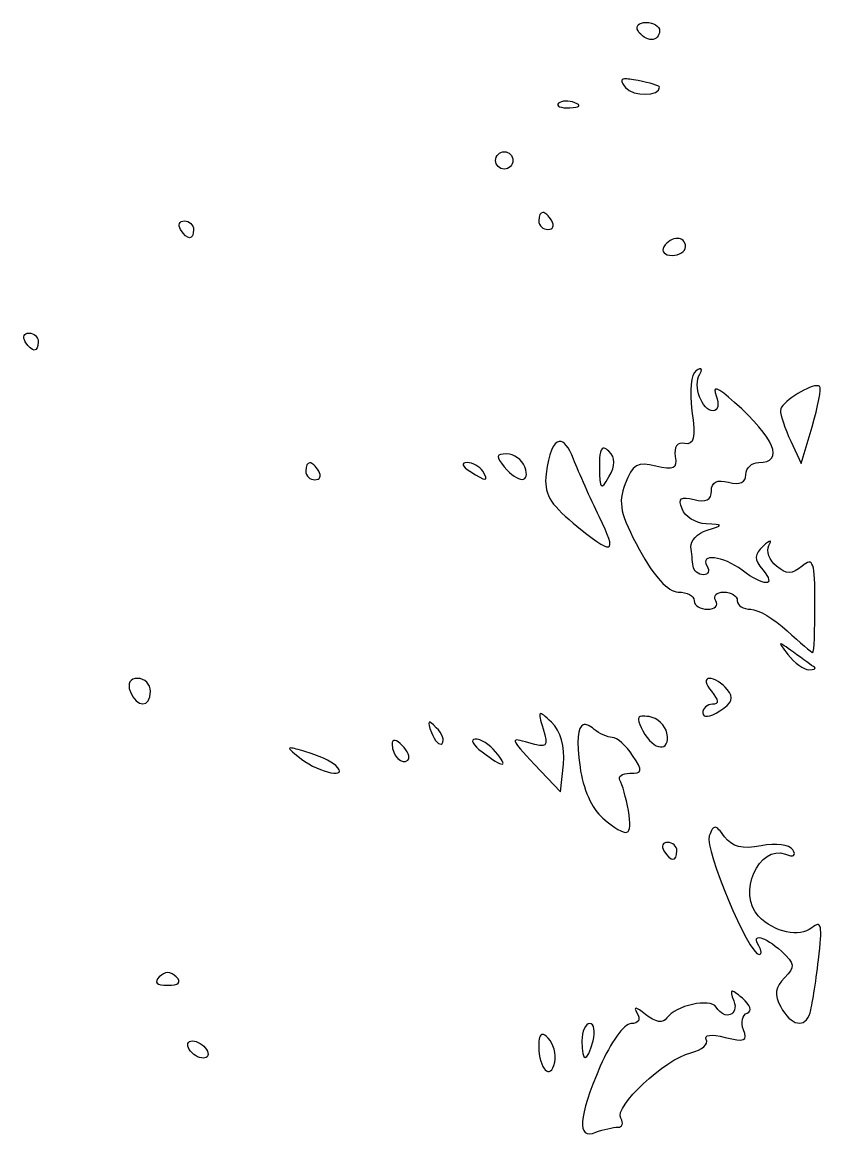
# Model space of a CAD drawing. Header units: centimetres. Extents: x -12.1 to 12.1, y -9.6 to 9.6.
# Drawn here: x -11.599 to -9.146, y 2.861 to 6.286 of the extents above; entities that cross this region are included whole.
import ezdxf

# ---------------------------------------------------------------- set-up
doc = ezdxf.new("R2010")
doc.units = ezdxf.units.CM
doc.header["$MEASUREMENT"] = 0
doc.layers.add('Layer 1', color=7, linetype='Continuous')

msp = doc.modelspace()

# ---------------------------------------------------------------- linework, layer by layer
at = {"layer": 'Layer 1'}
for points, knots in [([(-9.68668, 6.28554), (-9.70937, 6.28554), (-9.72048, 6.27364), (-9.71149, 6.25908), (-9.71149, 6.25908), (-9.70249, 6.24453), (-9.68384, 6.23263), (-9.67015, 6.23263), (-9.67015, 6.23263), (-9.65645, 6.23263), (-9.64534, 6.24453), (-9.64534, 6.25908), (-9.64534, 6.25908), (-9.64534, 6.27364), (-9.66399, 6.28554), (-9.68668, 6.28554)], [0, 0, 0, 0, 0.2, 0.2, 0.2, 0.2, 0.4, 0.4, 0.4, 0.4, 0.6, 0.6, 0.6, 0.6, 1, 1, 1, 1]), ([(-9.75283, 6.11191), (-9.74495, 6.11269), (-9.7311, 6.1107), (-9.71149, 6.10695), (-9.71149, 6.10695), (-9.67498, 6.09997), (-9.64534, 6.09113), (-9.64534, 6.0871), (-9.64534, 6.0871), (-9.64534, 6.05883), (-9.72639, 6.05758), (-9.74952, 6.08545), (-9.74952, 6.08545), (-9.76362, 6.10244), (-9.76596, 6.11061), (-9.75283, 6.11191)], [0, 0, 0, 0, 0.2, 0.2, 0.2, 0.2, 0.4, 0.4, 0.4, 0.4, 0.6, 0.6, 0.6, 0.6, 1, 1, 1, 1]), ([(-9.9339, 6.04411), (-9.92471, 6.04449), (-9.91451, 6.04297), (-9.90496, 6.03915), (-9.90496, 6.03915), (-9.88386, 6.0307), (-9.88985, 6.02471), (-9.92067, 6.02344), (-9.92067, 6.02344), (-9.94856, 6.02229), (-9.96419, 6.0287), (-9.9554, 6.03749), (-9.9554, 6.03749), (-9.951, 6.04189), (-9.94309, 6.04373), (-9.9339, 6.04411)], [0, 0, 0, 0, 0.2, 0.2, 0.2, 0.2, 0.4, 0.4, 0.4, 0.4, 0.6, 0.6, 0.6, 0.6, 1, 1, 1, 1]), ([(-10.12159, 5.88867), (-10.13614, 5.88867), (-10.14805, 5.87676), (-10.14805, 5.86221), (-10.14805, 5.86221), (-10.14805, 5.84766), (-10.13614, 5.83575), (-10.12159, 5.83575), (-10.12159, 5.83575), (-10.10704, 5.83575), (-10.09513, 5.84766), (-10.09513, 5.86221), (-10.09513, 5.86221), (-10.09513, 5.87676), (-10.10704, 5.88867), (-10.12159, 5.88867)], [0, 0, 0, 0, 0.2, 0.2, 0.2, 0.2, 0.4, 0.4, 0.4, 0.4, 0.6, 0.6, 0.6, 0.6, 1, 1, 1, 1]), ([(-10.00336, 5.70263), (-9.99605, 5.70263), (-9.98655, 5.69395), (-9.97607, 5.677), (-9.97607, 5.677), (-9.96708, 5.66245), (-9.97223, 5.65054), (-9.98765, 5.65054), (-9.98765, 5.65054), (-10.00306, 5.65054), (-10.01576, 5.66245), (-10.01576, 5.677), (-10.01576, 5.677), (-10.01576, 5.69395), (-10.01066, 5.70263), (-10.00336, 5.70263)], [0, 0, 0, 0, 0.2, 0.2, 0.2, 0.2, 0.4, 0.4, 0.4, 0.4, 0.6, 0.6, 0.6, 0.6, 1, 1, 1, 1]), ([(-11.1022, 5.677), (-11.11761, 5.677), (-11.12277, 5.66509), (-11.11378, 5.65054), (-11.11378, 5.65054), (-11.09282, 5.61664), (-11.07409, 5.61664), (-11.07409, 5.65054), (-11.07409, 5.65054), (-11.07409, 5.66509), (-11.08679, 5.677), (-11.1022, 5.677)], [0, 0, 0, 0, 0.25, 0.25, 0.25, 0.25, 0.5, 0.5, 0.5, 0.5, 1, 1, 1, 1]), ([(-9.59077, 5.62326), (-9.57688, 5.62326), (-9.56597, 5.61474), (-9.56597, 5.59763), (-9.56597, 5.59763), (-9.56597, 5.58307), (-9.58462, 5.57117), (-9.60731, 5.57117), (-9.60731, 5.57117), (-9.62999, 5.57117), (-9.64111, 5.58307), (-9.63211, 5.59763), (-9.63211, 5.59763), (-9.62153, 5.61474), (-9.60466, 5.62326), (-9.59077, 5.62326)], [0, 0, 0, 0, 0.2, 0.2, 0.2, 0.2, 0.4, 0.4, 0.4, 0.4, 0.6, 0.6, 0.6, 0.6, 1, 1, 1, 1]), ([(-11.57845, 5.33304), (-11.59386, 5.33304), (-11.59902, 5.32114), (-11.59003, 5.30658), (-11.59003, 5.30658), (-11.56907, 5.27268), (-11.55034, 5.27268), (-11.55034, 5.30658), (-11.55034, 5.30658), (-11.55034, 5.32114), (-11.56304, 5.33304), (-11.57845, 5.33304)], [0, 0, 0, 0, 0.25, 0.25, 0.25, 0.25, 0.5, 0.5, 0.5, 0.5, 1, 1, 1, 1]), ([(-9.52297, 5.22307), (-9.51551, 5.22506), (-9.51487, 5.21913), (-9.52214, 5.20736), (-9.52214, 5.20736), (-9.54413, 5.17178), (-9.51589, 5.09492), (-9.4808, 5.09492), (-9.4808, 5.09492), (-9.46625, 5.09492), (-9.46207, 5.11527), (-9.47171, 5.14039), (-9.47171, 5.14039), (-9.48451, 5.17375), (-9.46952, 5.16839), (-9.41548, 5.12055), (-9.41548, 5.12055), (-9.29243, 5.01159), (-9.26197, 4.93617), (-9.34107, 4.93617), (-9.34107, 4.93617), (-9.3629, 4.93617), (-9.38076, 4.91943), (-9.38076, 4.89896), (-9.38076, 4.89896), (-9.38076, 4.87478), (-9.39928, 4.86681), (-9.43367, 4.87581), (-9.43367, 4.87581), (-9.46948, 4.88517), (-9.48659, 4.87662), (-9.48659, 4.84935), (-9.48659, 4.84935), (-9.48659, 4.82198), (-9.5033, 4.81342), (-9.53951, 4.82289), (-9.53951, 4.82289), (-9.5805, 4.83361), (-9.58937, 4.82692), (-9.57671, 4.79395), (-9.57671, 4.79395), (-9.56767, 4.77037), (-9.53431, 4.74993), (-9.50313, 4.74848), (-9.50313, 4.74848), (-9.44833, 4.74593), (-9.44828, 4.74526), (-9.49982, 4.72863), (-9.49982, 4.72863), (-9.52915, 4.71917), (-9.55147, 4.69639), (-9.54943, 4.6782), (-9.54943, 4.6782), (-9.54738, 4.66001), (-9.54463, 4.63322), (-9.54281, 4.61867), (-9.54281, 4.61867), (-9.541, 4.60411), (-9.52681, 4.59221), (-9.5114, 4.59221), (-9.5114, 4.59221), (-9.49598, 4.59221), (-9.49083, 4.60411), (-9.49982, 4.61867), (-9.49982, 4.61867), (-9.52464, 4.65882), (-9.45051, 4.65027), (-9.39233, 4.60626), (-9.39233, 4.60626), (-9.32449, 4.55495), (-9.28599, 4.55566), (-9.32867, 4.60709), (-9.32867, 4.60709), (-9.35622, 4.64029), (-9.35591, 4.65386), (-9.32784, 4.67985), (-9.32784, 4.67985), (-9.30563, 4.70042), (-9.29965, 4.70087), (-9.31048, 4.68151), (-9.31048, 4.68151), (-9.31973, 4.66496), (-9.30899, 4.63665), (-9.28733, 4.61867), (-9.28733, 4.61867), (-9.25604, 4.5927), (-9.2403, 4.59251), (-9.20878, 4.61867), (-9.20878, 4.61867), (-9.1743, 4.64728), (-9.16909, 4.63214), (-9.16909, 4.50291), (-9.16909, 4.50291), (-9.16909, 4.42109), (-9.17192, 4.35408), (-9.17571, 4.35408), (-9.17571, 4.35408), (-9.17949, 4.35408), (-9.21502, 4.38385), (-9.25425, 4.42023), (-9.25425, 4.42023), (-9.29349, 4.45661), (-9.34341, 4.48638), (-9.36587, 4.48638), (-9.36587, 4.48638), (-9.38834, 4.48638), (-9.40722, 4.49828), (-9.40722, 4.51283), (-9.40722, 4.51283), (-9.40722, 4.52739), (-9.42587, 4.53929), (-9.44856, 4.53929), (-9.44856, 4.53929), (-9.47124, 4.53929), (-9.48236, 4.52739), (-9.47336, 4.51283), (-9.47336, 4.51283), (-9.46437, 4.49828), (-9.47548, 4.48638), (-9.49817, 4.48638), (-9.49817, 4.48638), (-9.52085, 4.48638), (-9.53951, 4.49828), (-9.53951, 4.51283), (-9.53951, 4.51283), (-9.53951, 4.52739), (-9.5615, 4.53929), (-9.58829, 4.53929), (-9.58829, 4.53929), (-9.61938, 4.53929), (-9.66226, 4.58626), (-9.70735, 4.6691), (-9.70735, 4.6691), (-9.76596, 4.77678), (-9.7737, 4.81161), (-9.75117, 4.87085), (-9.75117, 4.87085), (-9.72855, 4.93035), (-9.71283, 4.93945), (-9.65692, 4.92542), (-9.65692, 4.92542), (-9.60239, 4.91173), (-9.59091, 4.91687), (-9.59738, 4.95518), (-9.59738, 4.95518), (-9.60228, 4.98413), (-9.59099, 4.99968), (-9.56845, 4.99487), (-9.56845, 4.99487), (-9.54011, 4.98883), (-9.53504, 5.01149), (-9.54612, 5.09409), (-9.54612, 5.09409), (-9.55451, 5.15659), (-9.54926, 5.208), (-9.53289, 5.21811), (-9.53289, 5.21811), (-9.52899, 5.22053), (-9.52546, 5.22241), (-9.52297, 5.22307)], [0, 0, 0, 0, 0.0243902, 0.0243902, 0.0243902, 0.0243902, 0.0487805, 0.0487805, 0.0487805, 0.0487805, 0.0731707, 0.0731707, 0.0731707, 0.0731707, 0.097561, 0.097561, 0.097561, 0.097561, 0.1219512, 0.1219512, 0.1219512, 0.1219512, 0.1463415, 0.1463415, 0.1463415, 0.1463415, 0.1707317, 0.1707317, 0.1707317, 0.1707317, 0.195122, 0.195122, 0.195122, 0.195122, 0.2195122, 0.2195122, 0.2195122, 0.2195122, 0.2439024, 0.2439024, 0.2439024, 0.2439024, 0.2682927, 0.2682927, 0.2682927, 0.2682927, 0.2926829, 0.2926829, 0.2926829, 0.2926829, 0.3170732, 0.3170732, 0.3170732, 0.3170732, 0.3414634, 0.3414634, 0.3414634, 0.3414634, 0.3658537, 0.3658537, 0.3658537, 0.3658537, 0.3902439, 0.3902439, 0.3902439, 0.3902439, 0.4146341, 0.4146341, 0.4146341, 0.4146341, 0.4390244, 0.4390244, 0.4390244, 0.4390244, 0.4634146, 0.4634146, 0.4634146, 0.4634146, 0.4878049, 0.4878049, 0.4878049, 0.4878049, 0.5121951, 0.5121951, 0.5121951, 0.5121951, 0.5365854, 0.5365854, 0.5365854, 0.5365854, 0.5609756, 0.5609756, 0.5609756, 0.5609756, 0.5853659, 0.5853659, 0.5853659, 0.5853659, 0.6097561, 0.6097561, 0.6097561, 0.6097561, 0.6341463, 0.6341463, 0.6341463, 0.6341463, 0.6585366, 0.6585366, 0.6585366, 0.6585366, 0.6829268, 0.6829268, 0.6829268, 0.6829268, 0.7073171, 0.7073171, 0.7073171, 0.7073171, 0.7317073, 0.7317073, 0.7317073, 0.7317073, 0.7560976, 0.7560976, 0.7560976, 0.7560976, 0.7804878, 0.7804878, 0.7804878, 0.7804878, 0.804878, 0.804878, 0.804878, 0.804878, 0.8292683, 0.8292683, 0.8292683, 0.8292683, 0.8536585, 0.8536585, 0.8536585, 0.8536585, 0.8780488, 0.8780488, 0.8780488, 0.8780488, 0.902439, 0.902439, 0.902439, 0.902439, 0.9268293, 0.9268293, 0.9268293, 0.9268293, 0.9512195, 0.9512195, 0.9512195, 0.9512195, 1, 1, 1, 1]), ([(-9.16413, 5.17181), (-9.15973, 5.17205), (-9.15624, 5.17136), (-9.15421, 5.16933), (-9.15421, 5.16933), (-9.14881, 5.16393), (-9.15979, 5.10843), (-9.17819, 5.04613), (-9.17819, 5.04613), (-9.17819, 5.04613), (-9.21126, 4.93286), (-9.21126, 4.93286), (-9.21126, 4.93286), (-9.21126, 4.93286), (-9.2435, 5.00149), (-9.2435, 5.00149), (-9.2435, 5.00149), (-9.26086, 5.03958), (-9.27492, 5.08239), (-9.27492, 5.09574), (-9.27492, 5.09574), (-9.27492, 5.11864), (-9.1949, 5.17015), (-9.16413, 5.17181)], [0, 0, 0, 0, 0.1428571, 0.1428571, 0.1428571, 0.1428571, 0.2857143, 0.2857143, 0.2857143, 0.2857143, 0.4285714, 0.4285714, 0.4285714, 0.4285714, 0.5714286, 0.5714286, 0.5714286, 0.5714286, 0.7142857, 0.7142857, 0.7142857, 0.7142857, 1, 1, 1, 1]), ([(-9.95292, 5.00066), (-9.93909, 5.00235), (-9.92387, 4.98505), (-9.9091, 4.94692), (-9.9091, 4.94692), (-9.89274, 4.90468), (-9.85734, 4.82537), (-9.83055, 4.7708), (-9.83055, 4.7708), (-9.77225, 4.65203), (-9.78731, 4.64837), (-9.90992, 4.75013), (-9.90992, 4.75013), (-9.98279, 4.8106), (-10.00043, 4.84277), (-9.99343, 4.90144), (-9.99343, 4.90144), (-9.98588, 4.96477), (-9.97069, 4.99849), (-9.95292, 5.00066)], [0, 0, 0, 0, 0.1666667, 0.1666667, 0.1666667, 0.1666667, 0.3333333, 0.3333333, 0.3333333, 0.3333333, 0.5, 0.5, 0.5, 0.5, 0.6666667, 0.6666667, 0.6666667, 0.6666667, 1, 1, 1, 1]), ([(-9.81484, 4.97999), (-9.81113, 4.97912), (-9.80611, 4.97622), (-9.80078, 4.97089), (-9.80078, 4.97089), (-9.77986, 4.94997), (-9.78043, 4.92736), (-9.80078, 4.89235), (-9.80078, 4.89235), (-9.82568, 4.84952), (-9.82902, 4.85369), (-9.82972, 4.92211), (-9.82972, 4.92211), (-9.83016, 4.9648), (-9.82596, 4.98258), (-9.81484, 4.97999)], [0, 0, 0, 0, 0.2, 0.2, 0.2, 0.2, 0.4, 0.4, 0.4, 0.4, 0.6, 0.6, 0.6, 0.6, 1, 1, 1, 1]), ([(-10.71773, 4.93534), (-10.71043, 4.93534), (-10.70092, 4.92666), (-10.69044, 4.90971), (-10.69044, 4.90971), (-10.68145, 4.89516), (-10.68661, 4.88325), (-10.70202, 4.88325), (-10.70202, 4.88325), (-10.71743, 4.88325), (-10.73013, 4.89516), (-10.73013, 4.90971), (-10.73013, 4.90971), (-10.73013, 4.92666), (-10.72503, 4.93534), (-10.71773, 4.93534)], [0, 0, 0, 0, 0.2, 0.2, 0.2, 0.2, 0.4, 0.4, 0.4, 0.4, 0.6, 0.6, 0.6, 0.6, 1, 1, 1, 1]), ([(-10.23569, 4.93617), (-10.21836, 4.93639), (-10.19673, 4.92426), (-10.18774, 4.90971), (-10.18774, 4.90971), (-10.16743, 4.87686), (-10.17659, 4.87686), (-10.22742, 4.90971), (-10.22742, 4.90971), (-10.25127, 4.92512), (-10.25463, 4.93592), (-10.23569, 4.93617)], [0, 0, 0, 0, 0.25, 0.25, 0.25, 0.25, 0.5, 0.5, 0.5, 0.5, 1, 1, 1, 1]), ([(-10.11415, 4.96263), (-10.0921, 4.96263), (-10.06713, 4.94477), (-10.05875, 4.92294), (-10.05875, 4.92294), (-10.03908, 4.87168), (-10.07905, 4.87168), (-10.12159, 4.92294), (-10.12159, 4.92294), (-10.1484, 4.95525), (-10.14679, 4.96263), (-10.11415, 4.96263)], [0, 0, 0, 0, 0.25, 0.25, 0.25, 0.25, 0.5, 0.5, 0.5, 0.5, 1, 1, 1, 1]), ([(-9.2741, 4.38054), (-9.27187, 4.38155), (-9.25971, 4.37286), (-9.23524, 4.35491), (-9.23524, 4.35491), (-9.20613, 4.33356), (-9.17681, 4.31273), (-9.17074, 4.30861), (-9.17074, 4.30861), (-9.16468, 4.30449), (-9.17291, 4.30117), (-9.18811, 4.30117), (-9.18811, 4.30117), (-9.2033, 4.30117), (-9.2318, 4.322), (-9.25177, 4.34747), (-9.25177, 4.34747), (-9.26857, 4.36888), (-9.27633, 4.37954), (-9.2741, 4.38054)], [0, 0, 0, 0, 0.1666667, 0.1666667, 0.1666667, 0.1666667, 0.3333333, 0.3333333, 0.3333333, 0.3333333, 0.5, 0.5, 0.5, 0.5, 0.6666667, 0.6666667, 0.6666667, 0.6666667, 1, 1, 1, 1]), ([(-11.24524, 4.27471), (-11.22387, 4.27471), (-11.20638, 4.25685), (-11.20638, 4.23502), (-11.20638, 4.23502), (-11.20638, 4.18366), (-11.24868, 4.18366), (-11.26839, 4.23502), (-11.26839, 4.23502), (-11.27767, 4.2592), (-11.26891, 4.27471), (-11.24524, 4.27471)], [0, 0, 0, 0, 0.25, 0.25, 0.25, 0.25, 0.5, 0.5, 0.5, 0.5, 1, 1, 1, 1]), ([(-9.49321, 4.27471), (-9.47865, 4.27471), (-9.4534, 4.2596), (-9.43781, 4.24081), (-9.43781, 4.24081), (-9.41675, 4.21544), (-9.42266, 4.19858), (-9.46096, 4.17466), (-9.46096, 4.17466), (-9.49198, 4.15529), (-9.51305, 4.15283), (-9.51305, 4.16888), (-9.51305, 4.16888), (-9.51305, 4.18355), (-9.49962, 4.19533), (-9.48328, 4.19533), (-9.48328, 4.19533), (-9.46276, 4.19533), (-9.46383, 4.2076), (-9.48659, 4.23502), (-9.48659, 4.23502), (-9.50496, 4.25716), (-9.50796, 4.27471), (-9.49321, 4.27471)], [0, 0, 0, 0, 0.1428571, 0.1428571, 0.1428571, 0.1428571, 0.2857143, 0.2857143, 0.2857143, 0.2857143, 0.4285714, 0.4285714, 0.4285714, 0.4285714, 0.5714286, 0.5714286, 0.5714286, 0.5714286, 0.7142857, 0.7142857, 0.7142857, 0.7142857, 1, 1, 1, 1]), ([(-10.01162, 4.16639), (-10.00816, 4.16902), (-9.99751, 4.15967), (-9.9769, 4.13994), (-9.9769, 4.13994), (-9.94851, 4.11276), (-9.93505, 4.06614), (-9.94052, 4.01178), (-9.94052, 4.01178), (-9.94052, 4.01178), (-9.94961, 3.92662), (-9.94961, 3.92662), (-9.94961, 3.92662), (-9.94961, 3.92662), (-10.02899, 4.01095), (-10.02899, 4.01095), (-10.02899, 4.01095), (-10.10389, 4.09079), (-10.10499, 4.09501), (-10.04635, 4.0771), (-10.04635, 4.0771), (-9.99057, 4.06006), (-9.98576, 4.06431), (-10.00253, 4.12009), (-10.00253, 4.12009), (-10.01119, 4.14889), (-10.01508, 4.16377), (-10.01162, 4.16639)], [0, 0, 0, 0, 0.125, 0.125, 0.125, 0.125, 0.25, 0.25, 0.25, 0.25, 0.375, 0.375, 0.375, 0.375, 0.5, 0.5, 0.5, 0.5, 0.625, 0.625, 0.625, 0.625, 0.75, 0.75, 0.75, 0.75, 1, 1, 1, 1]), ([(-9.69991, 4.15895), (-9.69465, 4.15958), (-9.68697, 4.15867), (-9.67759, 4.1573), (-9.67759, 4.1573), (-9.65231, 4.1536), (-9.62772, 4.13095), (-9.62302, 4.10686), (-9.62302, 4.10686), (-9.61128, 4.04679), (-9.6634, 4.05144), (-9.6966, 4.11348), (-9.6966, 4.11348), (-9.71316, 4.14441), (-9.71568, 4.15707), (-9.69991, 4.15895)], [0, 0, 0, 0, 0.2, 0.2, 0.2, 0.2, 0.4, 0.4, 0.4, 0.4, 0.6, 0.6, 0.6, 0.6, 1, 1, 1, 1]), ([(-10.35227, 4.13994), (-10.35004, 4.14217), (-10.34302, 4.13637), (-10.32995, 4.1234), (-10.32995, 4.1234), (-10.31187, 4.10545), (-10.30361, 4.08359), (-10.31176, 4.07544), (-10.31176, 4.07544), (-10.31991, 4.0673), (-10.3349, 4.08242), (-10.34483, 4.10852), (-10.34483, 4.10852), (-10.35201, 4.12737), (-10.35451, 4.13771), (-10.35227, 4.13994)], [0, 0, 0, 0, 0.2, 0.2, 0.2, 0.2, 0.4, 0.4, 0.4, 0.4, 0.6, 0.6, 0.6, 0.6, 1, 1, 1, 1]), ([(-9.87933, 4.13249), (-9.87123, 4.1352), (-9.86064, 4.13038), (-9.84626, 4.11844), (-9.84626, 4.11844), (-9.83037, 4.10525), (-9.80541, 4.09391), (-9.79086, 4.09363), (-9.79086, 4.09363), (-9.77631, 4.09336), (-9.74799, 4.06831), (-9.72802, 4.03824), (-9.72802, 4.03824), (-9.69617, 3.99027), (-9.69727, 3.98367), (-9.73629, 3.98367), (-9.73629, 3.98367), (-9.76075, 3.98367), (-9.77426, 3.9741), (-9.76688, 3.96217), (-9.76688, 3.96217), (-9.75951, 3.95024), (-9.74832, 3.90856), (-9.74125, 3.86957), (-9.74125, 3.86957), (-9.72635, 3.7874), (-9.7431, 3.78228), (-9.8198, 3.84641), (-9.8198, 3.84641), (-9.85263, 3.87386), (-9.88049, 3.93735), (-9.88925, 4.00268), (-9.88925, 4.00268), (-9.90016, 4.08397), (-9.89715, 4.12654), (-9.87933, 4.13249)], [0, 0, 0, 0, 0.1, 0.1, 0.1, 0.1, 0.2, 0.2, 0.2, 0.2, 0.3, 0.3, 0.3, 0.3, 0.4, 0.4, 0.4, 0.4, 0.5, 0.5, 0.5, 0.5, 0.6, 0.6, 0.6, 0.6, 0.7, 0.7, 0.7, 0.7, 0.8, 0.8, 0.8, 0.8, 1, 1, 1, 1]), ([(-10.45645, 4.08454), (-10.451, 4.08385), (-10.44362, 4.07832), (-10.43413, 4.06883), (-10.43413, 4.06883), (-10.41691, 4.05161), (-10.40925, 4.0317), (-10.41677, 4.02418), (-10.41677, 4.02418), (-10.43442, 4.00652), (-10.46555, 4.03765), (-10.46555, 4.07296), (-10.46555, 4.07296), (-10.46555, 4.08125), (-10.46191, 4.08523), (-10.45645, 4.08454)], [0, 0, 0, 0, 0.2, 0.2, 0.2, 0.2, 0.4, 0.4, 0.4, 0.4, 0.6, 0.6, 0.6, 0.6, 1, 1, 1, 1]), ([(-10.21089, 4.08867), (-10.19448, 4.08914), (-10.16616, 4.07164), (-10.14805, 4.04981), (-10.14805, 4.04981), (-10.10622, 3.99942), (-10.12341, 3.99908), (-10.18939, 4.04899), (-10.18939, 4.04899), (-10.21764, 4.07035), (-10.2273, 4.08821), (-10.21089, 4.08867)], [0, 0, 0, 0, 0.25, 0.25, 0.25, 0.25, 0.5, 0.5, 0.5, 0.5, 1, 1, 1, 1]), ([(-10.77561, 4.06139), (-10.76884, 4.06094), (-10.75423, 4.05671), (-10.73013, 4.04981), (-10.73013, 4.04981), (-10.69375, 4.0394), (-10.65218, 4.02056), (-10.63836, 4.00764), (-10.63836, 4.00764), (-10.59372, 3.96594), (-10.68761, 3.98368), (-10.74336, 4.02749), (-10.74336, 4.02749), (-10.77549, 4.05273), (-10.78689, 4.06214), (-10.77561, 4.06139)], [0, 0, 0, 0, 0.2, 0.2, 0.2, 0.2, 0.4, 0.4, 0.4, 0.4, 0.6, 0.6, 0.6, 0.6, 1, 1, 1, 1]), ([(-9.47502, 3.8183), (-9.46841, 3.81791), (-9.46013, 3.80858), (-9.44608, 3.78936), (-9.44608, 3.78936), (-9.42331, 3.75823), (-9.39163, 3.74982), (-9.33446, 3.76125), (-9.33446, 3.76125), (-9.28822, 3.7705), (-9.24721, 3.76555), (-9.23689, 3.74885), (-9.23689, 3.74885), (-9.22584, 3.73097), (-9.23417, 3.72601), (-9.25921, 3.73562), (-9.25921, 3.73562), (-9.34111, 3.76705), (-9.40792, 3.61354), (-9.3419, 3.54545), (-9.3419, 3.54545), (-9.2939, 3.49594), (-9.21626, 3.47898), (-9.17901, 3.5099), (-9.17901, 3.5099), (-9.14884, 3.53494), (-9.14552, 3.51872), (-9.15834, 3.41151), (-9.15834, 3.41151), (-9.16682, 3.34063), (-9.17839, 3.26764), (-9.18397, 3.24945), (-9.18397, 3.24945), (-9.199, 3.20051), (-9.24297, 3.20948), (-9.2741, 3.26764), (-9.2741, 3.26764), (-9.29445, 3.30567), (-9.29117, 3.32829), (-9.26252, 3.35693), (-9.26252, 3.35693), (-9.22886, 3.3906), (-9.2303, 3.40057), (-9.27162, 3.43796), (-9.27162, 3.43796), (-9.32404, 3.48541), (-9.36648, 3.49562), (-9.34107, 3.4545), (-9.34107, 3.4545), (-9.33208, 3.43995), (-9.33149, 3.42804), (-9.34024, 3.42804), (-9.34024, 3.42804), (-9.37206, 3.42804), (-9.50838, 3.7523), (-9.49321, 3.79184), (-9.49321, 3.79184), (-9.48631, 3.80982), (-9.48163, 3.81869), (-9.47502, 3.8183)], [0, 0, 0, 0, 0.0625, 0.0625, 0.0625, 0.0625, 0.125, 0.125, 0.125, 0.125, 0.1875, 0.1875, 0.1875, 0.1875, 0.25, 0.25, 0.25, 0.25, 0.3125, 0.3125, 0.3125, 0.3125, 0.375, 0.375, 0.375, 0.375, 0.4375, 0.4375, 0.4375, 0.4375, 0.5, 0.5, 0.5, 0.5, 0.5625, 0.5625, 0.5625, 0.5625, 0.625, 0.625, 0.625, 0.625, 0.6875, 0.6875, 0.6875, 0.6875, 0.75, 0.75, 0.75, 0.75, 0.8125, 0.8125, 0.8125, 0.8125, 0.875, 0.875, 0.875, 0.875, 1, 1, 1, 1]), ([(-9.62054, 3.772), (-9.60513, 3.772), (-9.59242, 3.76009), (-9.59242, 3.74554), (-9.59242, 3.74554), (-9.59242, 3.71164), (-9.61116, 3.71164), (-9.63211, 3.74554), (-9.63211, 3.74554), (-9.64111, 3.76009), (-9.63595, 3.772), (-9.62054, 3.772)], [0, 0, 0, 0, 0.25, 0.25, 0.25, 0.25, 0.5, 0.5, 0.5, 0.5, 1, 1, 1, 1]), ([(-11.15347, 3.37264), (-11.14471, 3.37264), (-11.13557, 3.36798), (-11.12701, 3.35942), (-11.12701, 3.35942), (-11.10987, 3.34228), (-11.1192, 3.33378), (-11.15347, 3.33378), (-11.15347, 3.33378), (-11.18774, 3.33378), (-11.19623, 3.34228), (-11.1791, 3.35942), (-11.1791, 3.35942), (-11.17053, 3.36798), (-11.16222, 3.37264), (-11.15347, 3.37264)], [0, 0, 0, 0, 0.2, 0.2, 0.2, 0.2, 0.4, 0.4, 0.4, 0.4, 0.6, 0.6, 0.6, 0.6, 1, 1, 1, 1]), ([(-9.42375, 3.31559), (-9.41998, 3.31667), (-9.41014, 3.30956), (-9.39151, 3.2941), (-9.39151, 3.2941), (-9.3668, 3.2736), (-9.36068, 3.25393), (-9.37662, 3.24862), (-9.37662, 3.24862), (-9.39195, 3.24351), (-9.39705, 3.22042), (-9.3882, 3.19736), (-9.3882, 3.19736), (-9.37501, 3.163), (-9.38485, 3.15925), (-9.44442, 3.17421), (-9.44442, 3.17421), (-9.48736, 3.18498), (-9.51131, 3.18218), (-9.5023, 3.16759), (-9.5023, 3.16759), (-9.49391, 3.15401), (-9.51485, 3.13576), (-9.54943, 3.12708), (-9.54943, 3.12708), (-9.63087, 3.10664), (-9.7862, 2.96142), (-9.7644, 2.92616), (-9.7644, 2.92616), (-9.75516, 2.91121), (-9.75928, 2.89888), (-9.7735, 2.89888), (-9.7735, 2.89888), (-9.78772, 2.89888), (-9.81828, 2.892), (-9.8413, 2.88317), (-9.8413, 2.88317), (-9.89981, 2.86071), (-9.89534, 2.92744), (-9.82724, 3.08574), (-9.82724, 3.08574), (-9.79635, 3.15756), (-9.75388, 3.21638), (-9.73298, 3.21638), (-9.73298, 3.21638), (-9.70963, 3.21638), (-9.70258, 3.22912), (-9.71479, 3.24945), (-9.71479, 3.24945), (-9.72721, 3.27012), (-9.71757, 3.26823), (-9.68834, 3.24449), (-9.68834, 3.24449), (-9.65802, 3.21987), (-9.63457, 3.21619), (-9.62302, 3.23374), (-9.62302, 3.23374), (-9.59789, 3.27191), (-9.48949, 3.29559), (-9.47171, 3.26681), (-9.47171, 3.26681), (-9.44573, 3.22478), (-9.40063, 3.24149), (-9.41796, 3.28666), (-9.41796, 3.28666), (-9.42515, 3.30539), (-9.42752, 3.31452), (-9.42375, 3.31559)], [0, 0, 0, 0, 0.0555556, 0.0555556, 0.0555556, 0.0555556, 0.1111111, 0.1111111, 0.1111111, 0.1111111, 0.1666667, 0.1666667, 0.1666667, 0.1666667, 0.2222222, 0.2222222, 0.2222222, 0.2222222, 0.2777778, 0.2777778, 0.2777778, 0.2777778, 0.3333333, 0.3333333, 0.3333333, 0.3333333, 0.3888889, 0.3888889, 0.3888889, 0.3888889, 0.4444444, 0.4444444, 0.4444444, 0.4444444, 0.5, 0.5, 0.5, 0.5, 0.5555556, 0.5555556, 0.5555556, 0.5555556, 0.6111111, 0.6111111, 0.6111111, 0.6111111, 0.6666667, 0.6666667, 0.6666667, 0.6666667, 0.7222222, 0.7222222, 0.7222222, 0.7222222, 0.7777778, 0.7777778, 0.7777778, 0.7777778, 0.8333333, 0.8333333, 0.8333333, 0.8333333, 0.8888889, 0.8888889, 0.8888889, 0.8888889, 1, 1, 1, 1]), ([(-9.85949, 3.21638), (-9.8463, 3.21638), (-9.84196, 3.19256), (-9.84957, 3.16346), (-9.84957, 3.16346), (-9.86731, 3.09562), (-9.88347, 3.09562), (-9.88347, 3.16346), (-9.88347, 3.16346), (-9.88347, 3.19256), (-9.87268, 3.21638), (-9.85949, 3.21638)], [0, 0, 0, 0, 0.25, 0.25, 0.25, 0.25, 0.5, 0.5, 0.5, 0.5, 1, 1, 1, 1]), ([(-11.0774, 3.16346), (-11.09195, 3.16346), (-11.09631, 3.15155), (-11.08732, 3.137), (-11.08732, 3.137), (-11.07833, 3.12245), (-11.05888, 3.11054), (-11.04433, 3.11054), (-11.04433, 3.11054), (-11.02977, 3.11054), (-11.02541, 3.12245), (-11.0344, 3.137), (-11.0344, 3.137), (-11.0434, 3.15155), (-11.06285, 3.16346), (-11.0774, 3.16346)], [0, 0, 0, 0, 0.2, 0.2, 0.2, 0.2, 0.4, 0.4, 0.4, 0.4, 0.6, 0.6, 0.6, 0.6, 1, 1, 1, 1]), ([(-10.00501, 3.1833), (-10.00054, 3.18349), (-9.99467, 3.17958), (-9.98682, 3.17173), (-9.98682, 3.17173), (-9.9709, 3.15581), (-9.96197, 3.12282), (-9.96697, 3.09814), (-9.96697, 3.09814), (-9.97876, 3.04001), (-10.01576, 3.07697), (-10.01576, 3.14692), (-10.01576, 3.14692), (-10.01576, 3.17126), (-10.01246, 3.18298), (-10.00501, 3.1833)], [0, 0, 0, 0, 0.2, 0.2, 0.2, 0.2, 0.4, 0.4, 0.4, 0.4, 0.6, 0.6, 0.6, 0.6, 1, 1, 1, 1])]:
    msp.add_open_spline(points, degree=3, knots=knots, dxfattribs=at)

doc.saveas('drawing.dxf')
